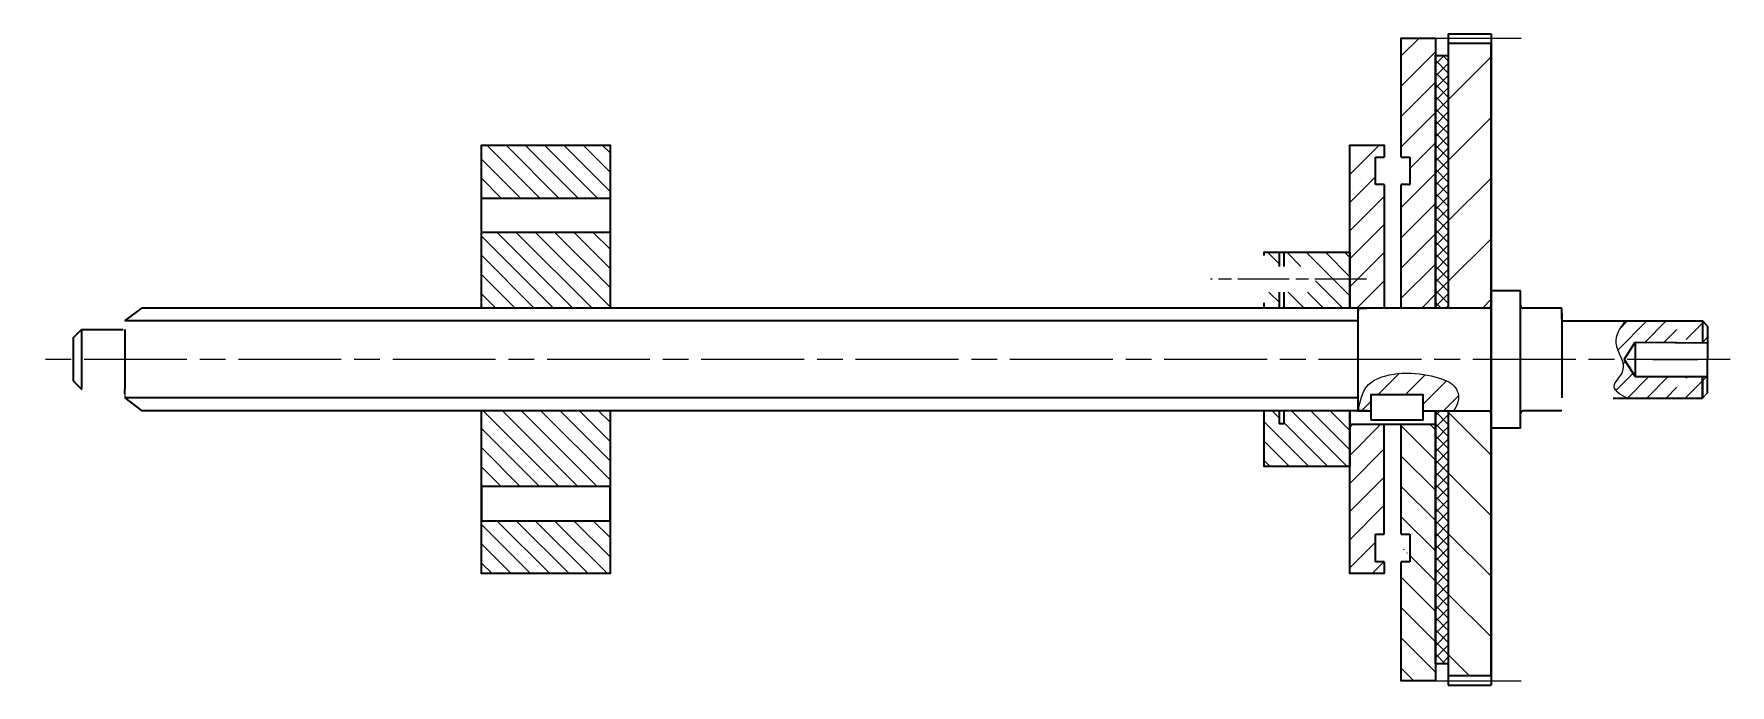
# Model space of a CAD drawing. Header units: millimetres. Extents: x 111 to 309, y 215 to 291.
import ezdxf

# ---------------------------------------------------------------- set-up
doc = ezdxf.new("R2010")
doc.units = ezdxf.units.MM
doc.linetypes.add('AM_ISO08W050', pattern=[18, 12, -1.5, 3, -1.5])
doc.linetypes.add('AM_ISO08W050x2', pattern=[9, 6, -0.75, 1.5, -0.75])
for name, color, linetype, lineweight in [('AM_0', 7, 'Continuous', 35), ('AM_4', 3, 'Continuous', 15), ('AM_7', 4, 'AM_ISO08W050', 15), ('AM_8', 1, 'Continuous', 15), ('основные', 7, 'Continuous', 35), ('тонкие', 2, 'Continuous', 15)]:
    doc.layers.add(name, color=color, linetype=linetype, lineweight=lineweight)
pattern_1 = [(45, (0, 0), (-0.7071068, 0.7071068), []), (135, (0, 0), (-0.7071068, -0.7071068), [])]

# ---------------------------------------------------------------- blocks, each defined once
blk = doc.blocks.new('*U5')
at = {"color": 0}
for p, q in [((296.09, 254.19), (299.5, 257.59)), ((296.34, 256.68), (297.25, 257.59)), ((299.25, 255.09), (301.74, 257.59)), ((304.31, 255.66), (305.98, 257.34)), ((301.48, 255.08), (302.74, 256.34)), ((305.93, 255.05), (305.98, 255.09)), ((296.71, 252.56), (296.71, 252.56))]:
    blk.add_line(p, q, dxfattribs=at)
for p, q in [((302.74, 256.34), (302.99, 256.59)), ((304.06, 255.42), (304.31, 255.66))]:
    blk.add_line(p, q)
blk = doc.blocks.new('*U9')
at = {"color": 0}
for p, q in [((305.98, 257.34), (306.11, 257.46)), ((305.98, 255.09), (306.58, 255.69)), ((295.86, 249.47), (297.89, 251.49)), ((296.71, 252.56), (297, 252.85)), ((297.24, 248.59), (299.74, 251.1)), ((299.48, 248.59), (301.98, 251.09)), ((301.73, 248.59), (302.99, 249.85)), ((304.06, 250.93), (304.22, 251.09)), ((304.06, 248.68), (305.98, 250.6)), ((305.98, 250.6), (306.46, 251.08))]:
    blk.add_line(p, q, dxfattribs=at)

msp = doc.modelspace()

# ---------------------------------------------------------------- hatches: boundary and pattern name
at = {"layer": 'AM_8'}
h = msp.add_hatch(dxfattribs=at)
h.set_pattern_fill('_U', color=256, scale=2.5, angle=45, style=0, pattern_type=0)
h.set_pattern_definition([(45, (0, 0), (-1.767767, 1.767767), [])])
edge = h.paths.add_edge_path()
edge.add_line((270.84, 290.6), (270.84, 276.7))
edge.add_line((270.84, 276.7), (271.84, 276.7))
edge.add_line((271.84, 276.7), (271.84, 274.62))
edge.add_line((271.84, 274.62), (271.84, 274.62))
edge.add_line((271.84, 274.62), (271.84, 273.54))
edge.add_arc((271.73, 273.65), 0.15, 311.9095, 311.9134, ccw=False)
edge.add_line((271.84, 273.54), (271.84, 273.5))
edge.add_line((271.84, 273.5), (271.84, 273.5))
edge.add_line((271.84, 273.5), (270.84, 273.5))
edge.add_line((270.84, 273.5), (270.84, 270.24))
edge.add_arc((270.89, 270.1), 0.15, 109.4447, 109.7458, ccw=False)
edge.add_line((270.84, 270.24), (270.84, 268.64))
edge.add_line((270.84, 268.64), (270.84, 259.09))
edge.add_line((270.84, 259.09), (274.84, 259.09))
edge.add_line((274.84, 259.09), (274.84, 290.6))
edge.add_line((274.84, 290.6), (270.84, 290.6))
h = msp.add_hatch(dxfattribs=at)
h.set_pattern_fill('_U', color=256, scale=5, angle=45, style=0, pattern_type=0)
h.set_pattern_definition([(45, (0, 0), (-3.535534, 3.535534), [])])
edge = h.paths.add_edge_path()
edge.add_arc((281.03, 259.39), 0.3, 270, 357.5382)
edge.add_line((281.33, 259.38), (281.33, 289.97))
edge.add_line((281.33, 289.97), (276.33, 289.97))
edge.add_line((276.33, 289.97), (276.33, 259.09))
edge.add_line((276.33, 259.09), (281.03, 259.09))
h = msp.add_hatch(dxfattribs=at)
h.set_pattern_fill('_U', color=256, angle=45, style=0, double=1, pattern_type=0)
h.set_pattern_definition(pattern_1)
h.paths.add_polyline_path([(276.33, 259.09), (276.33, 288.59), (274.84, 288.59), (274.84, 259.09)])
h = msp.add_hatch(dxfattribs=at)
h.set_pattern_fill('ANSI31', color=256, scale=0.5, angle=90, style=0, double=1)
h.paths.add_polyline_path([(178.55, 267.93), (163.55, 267.93), (163.55, 259.09), (178.55, 259.09)])
h.paths.add_polyline_path([(178.55, 278.1), (163.55, 278.1), (163.55, 271.93), (178.55, 271.93)])
h.paths.add_polyline_path([(178.55, 247.1), (163.55, 247.1), (163.55, 238.28), (178.55, 238.28)])
h.paths.add_polyline_path([(178.55, 234.28), (163.55, 234.28), (163.55, 228.1), (178.55, 228.1)])
h = msp.add_hatch(dxfattribs=at)
h.set_pattern_fill('ANSI31', color=256, scale=0.73, style=0, double=1)
edge = h.paths.add_edge_path()
edge.add_line((268.83, 245.49), (264.84, 245.49))
edge.add_line((264.84, 245.49), (264.84, 228.1))
edge.add_line((264.84, 228.1), (268.84, 228.1))
edge.add_line((268.84, 228.1), (268.84, 229.49))
edge.add_arc((268.82, 229.64), 0.15, 183.6338, 274.9263, ccw=False)
edge.add_line((268.67, 229.63), (268.6, 229.65))
edge.add_arc((268.45, 229.64), 0.15, -176.3662, 3.6338, ccw=False)
edge.add_line((268.3, 229.63), (268.24, 229.65))
edge.add_arc((268.09, 229.64), 0.15, -177.0351, 3.6338, ccw=False)
edge.add_line((267.94, 229.63), (267.84, 231.58))
edge.add_line((267.84, 231.58), (267.84, 232.43))
edge.add_line((267.84, 232.43), (267.84, 232.69))
edge.add_line((267.84, 232.69), (268.83, 232.69))
edge.add_line((268.83, 232.69), (268.83, 245.49))
h.paths.add_polyline_path([(268.84, 273.5), (267.84, 273.5), (267.84, 276.7), (268.84, 276.7), (268.84, 278.1), (264.84, 278.1), (264.84, 259.09), (265.83, 259.09), (265.83, 259.09), (266.83, 259.09), (268.84, 259.09)])
h = msp.add_hatch(dxfattribs=at)
h.set_pattern_fill('ANSI31', color=256, scale=0.5, angle=90, style=0, double=1)
h.paths.add_polyline_path([(264.84, 262.46), (260.84, 262.46), (260.84, 261.26), (260.53, 260.96), (257.14, 260.96), (257.14, 259.09), (264.84, 259.09)])
h.paths.add_polyline_path([(264.84, 265.6), (257.14, 265.6), (257.14, 263.96), (260.53, 263.96), (260.84, 263.65), (260.84, 262.46), (264.84, 262.46)])
h.paths.add_polyline_path([(264.84, 247.09), (257.14, 247.09), (257.14, 245.6), (256.64, 245.6), (256.64, 247.09), (254.84, 247.09), (254.84, 240.6), (264.84, 240.6)])
h.paths.add_polyline_path([(256.64, 265.6), (254.84, 265.6), (254.84, 265.21), (254.84, 263.96), (255.78, 263.96), (256.09, 263.96), (256.64, 263.96)])
h.paths.add_polyline_path([(256.64, 260.96), (256.09, 260.96), (255.78, 260.96), (254.84, 260.96), (254.84, 259.71), (254.84, 259.09), (256.64, 259.09)])
h = msp.add_hatch(dxfattribs=at)
h.set_pattern_fill('ANSI31', color=256, scale=0.71, style=0, double=1)
h.paths.add_polyline_path([(277.13, 249.84), (276.98, 250.02), (276.81, 250.19), (276.61, 250.34), (276.39, 250.47), (276.13, 250.6), (275.85, 250.72), (275.53, 250.84), (275.17, 250.95), (274.78, 251.06), (274.35, 251.17), (273.91, 251.26), (273.44, 251.35), (272.96, 251.41), (272.47, 251.47), (271.97, 251.5), (271.46, 251.51), (270.96, 251.49), (270.46, 251.45), (269.97, 251.39), (269.49, 251.3), (269.03, 251.19), (268.58, 251.06), (268.16, 250.89), (267.76, 250.7), (267.39, 250.46), (267.04, 250.16), (266.73, 249.79), (266.45, 249.31), (266.2, 248.71), (266, 247.98), (265.83, 247.11), (265.83, 247.09), (267.35, 247.09), (267.35, 249.02), (273.35, 249.02), (273.35, 247.09), (276.94, 247.09), (277.2, 247.51), (277.38, 247.89), (277.49, 248.25), (277.54, 248.58), (277.53, 248.88), (277.47, 249.16), (277.38, 249.41), (277.27, 249.64)])
h = msp.add_hatch(dxfattribs=at)
h.set_pattern_fill('_U', color=256, scale=5, angle=135, style=0, pattern_type=0)
h.set_pattern_definition([(135, (0, 0), (-3.535534, -3.535534), [])])
edge = h.paths.add_edge_path()
edge.add_arc((281.03, 246.79), 0.3, 0, 89.9943)
edge.add_line((281.03, 247.09), (276.33, 247.09))
edge.add_line((276.33, 247.09), (276.33, 216.22))
edge.add_line((276.33, 216.22), (281.33, 216.22))
edge.add_line((281.33, 216.22), (281.33, 253.09))
edge.add_line((281.33, 253.09), (281.33, 246.79))
h = msp.add_hatch(dxfattribs=at)
h.set_pattern_fill('_U', color=256, scale=2.5, angle=135, style=0, pattern_type=0)
h.set_pattern_definition([(135, (0, 0), (-1.767767, -1.767767), [])])
edge = h.paths.add_edge_path()
edge.add_line((270.84, 215.6), (274.84, 215.6))
edge.add_line((274.84, 215.6), (274.83, 245.49))
edge.add_line((274.83, 245.49), (270.84, 245.49))
edge.add_line((270.84, 245.49), (270.84, 232.69))
edge.add_line((270.84, 232.69), (270.85, 232.69))
edge.add_line((270.85, 232.69), (271.58, 232.69))
edge.add_line((271.58, 232.69), (271.84, 232.69))
edge.add_line((271.84, 232.69), (271.84, 230.61))
edge.add_line((271.84, 230.61), (271.84, 230.61))
edge.add_line((271.84, 230.61), (271.84, 229.53))
edge.add_arc((271.73, 229.64), 0.15, 182.9649, 311.9134, ccw=False)
edge.add_line((271.59, 229.63), (271.43, 232.53))
edge.add_arc((271.58, 232.54), 0.15, 90, 182.9649, ccw=False)
edge.add_line((271.58, 232.69), (271.22, 232.69))
edge.add_arc((271.22, 232.54), 0.15, 3.6338, 90, ccw=False)
edge.add_line((271.37, 232.55), (271.55, 229.65))
edge.add_arc((271.4, 229.64), 0.15, -176.3662, 3.6338, ccw=False)
edge.add_line((271.25, 229.63), (271.07, 232.53))
edge.add_arc((271.22, 232.54), 0.15, 90, 183.6338, ccw=False)
edge.add_line((271.22, 232.69), (270.85, 232.69))
edge.add_arc((270.85, 232.54), 0.15, 3.6338, 90, ccw=False)
edge.add_line((271, 232.55), (271.18, 229.65))
edge.add_arc((271.03, 229.64), 0.15, -176.3662, 3.6338, ccw=False)
edge.add_line((270.88, 229.63), (270.84, 230.36))
edge.add_line((270.84, 230.36), (270.84, 215.6))
h = msp.add_hatch(dxfattribs=at)
h.set_pattern_fill('_U', color=256, angle=45, style=0, double=1, pattern_type=0)
h.set_pattern_definition(pattern_1)
h.paths.add_polyline_path([(274.84, 247.09), (274.84, 217.59), (276.33, 217.59), (276.33, 247.09)])

# ---------------------------------------------------------------- linework, layer by layer
for p, q in [((121.94, 249.41), (121.94, 248.61)), ((306.58, 249.19), (305.98, 248.59))]:
    msp.add_line(p, q)
at = {"layer": 'AM_0'}
for p, q in [((276.33, 291.09), (281.33, 291.09)), ((276.33, 291.09), (276.33, 259.09)), ((281.33, 291.09), (281.33, 215.09)), ((276.33, 247.09), (276.33, 215.09)), ((276.33, 215.09), (281.33, 215.09))]:
    msp.add_line(p, q, dxfattribs=at)
at = {"layer": 'AM_4'}
msp.add_lwpolyline([(265.83, 247.1), (266, 247.98), (266.2, 248.71), (266.45, 249.31), (266.73, 249.79), (267.04, 250.16), (267.39, 250.46), (267.76, 250.7), (268.16, 250.89), (268.58, 251.06), (269.03, 251.19), (269.49, 251.3), (269.97, 251.39), (270.46, 251.45), (270.96, 251.49), (271.46, 251.51), (271.97, 251.5), (272.47, 251.47), (272.96, 251.41), (273.44, 251.35), (273.91, 251.26), (274.35, 251.17), (274.78, 251.06), (275.17, 250.95), (275.53, 250.84), (275.85, 250.72), (276.13, 250.6), (276.39, 250.47), (276.61, 250.34), (276.81, 250.19), (276.98, 250.02), (277.13, 249.84), (277.27, 249.64), (277.38, 249.41), (277.47, 249.16), (277.53, 248.88), (277.54, 248.58), (277.49, 248.25), (277.38, 247.89), (277.2, 247.51), (276.94, 247.09)], dxfattribs=at)
at = {"layer": 'AM_7'}
for p, q in [((272.83, 290.59), (284.83, 290.59)), ((309.2, 253.1), (111.35, 253.11)), ((272.83, 215.59), (284.83, 215.59))]:
    msp.add_line(p, q, dxfattribs=at)
at = {"layer": 'AM_7', "linetype": 'AM_ISO08W050x2'}
for p, q in [((266.78, 262.46), (248.59, 262.46)), ((300.19, 253.09), (305.4, 253.09))]:
    msp.add_line(p, q, dxfattribs=at)
at = {"layer": 'основные'}
for p, q in [((267.84, 273.5), (267.84, 276.7)), ((267.84, 276.7), (268.84, 276.7)), ((270.84, 276.7), (271.84, 276.7)), ((271.84, 276.7), (271.84, 273.5)), ((268.84, 273.5), (267.84, 273.5)), ((271.84, 273.5), (270.84, 273.5)), ((271.73, 273.5), (271.84, 273.5)), ((284.77, 261.09), (281.33, 261.09)), ((281.33, 261.09), (281.33, 259.39)), ((281.33, 259.39), (281.33, 246.79)), ((284.77, 259.39), (284.77, 261.09)), ((284.77, 246.79), (284.77, 259.39)), ((121.94, 257.59), (123.94, 259.09)), ((265.83, 257.59), (121.94, 257.59)), ((265.83, 259.09), (123.94, 259.09)), ((281.03, 259.09), (265.83, 259.09)), ((265.83, 247.09), (265.83, 259.09)), ((265.83, 259.09), (265.83, 258.68)), ((265.83, 259.09), (266.83, 259.09)), ((289.58, 259.09), (285.07, 259.09)), ((289.58, 257.79), (289.58, 259.09)), ((289.58, 258.44), (289.58, 248.6)), ((289.78, 257.59), (304.08, 257.59)), ((304.08, 257.59), (305.98, 257.59)), ((306.58, 256.99), (305.98, 257.59)), ((305.98, 257.59), (305.98, 255.05)), ((115.91, 255.61), (116.91, 256.61)), ((115.91, 255.61), (115.91, 250.61)), ((116.91, 256.61), (116.91, 249.61)), ((116.91, 256.61), (121.74, 256.61)), ((121.94, 256.61), (121.94, 249.61)), ((306.58, 256.99), (306.58, 253.09)), ((296.83, 253.1), (298.14, 255.1)), ((296.83, 253.1), (298.14, 255.1)), ((298.14, 255.1), (302.74, 255.07)), ((298.14, 255.1), (298.14, 251.1)), ((298.14, 255.1), (298.14, 251.1)), ((302.74, 255.07), (302.99, 255.07)), ((302.99, 255.06), (306.58, 255.04)), ((304.06, 255.06), (304.07, 255.06)), ((296.83, 253.1), (298.14, 251.1)), ((296.83, 253.1), (298.14, 251.1)), ((305.98, 253.1), (305.98, 253.09)), ((306.58, 249.19), (306.58, 253.09)), ((115.91, 250.61), (116.91, 249.61)), ((116.91, 249.61), (116.94, 249.61)), ((121.94, 249.1), (121.94, 249.61)), ((298.14, 251.1), (302.99, 251.09)), ((298.14, 251.1), (302.99, 251.09)), ((302.99, 251.09), (304.06, 251.09)), ((304.06, 251.09), (306.58, 251.09)), ((304.06, 251.09), (306.58, 251.08)), ((305.98, 251.09), (305.98, 248.59)), ((305.98, 248.59), (305.98, 251.09)), ((306.58, 249.19), (306.58, 251.09)), ((265.83, 248.62), (121.94, 248.61)), ((121.94, 248.61), (123.94, 247.1)), ((265.83, 247.51), (265.83, 247.09)), ((295.58, 248.59), (302.99, 248.59)), ((302.99, 248.59), (304.08, 248.59)), ((304.08, 248.59), (305.98, 248.59)), ((265.83, 247.09), (123.94, 247.1)), ((274.84, 245.49), (264.84, 245.49)), ((265.83, 247.09), (267.35, 247.09)), ((266.9, 247.09), (265.83, 247.09)), ((273.35, 247.09), (281.03, 247.09)), ((281.33, 246.79), (281.33, 245.09)), ((284.77, 245.09), (284.77, 246.79)), ((289.58, 247.09), (285.07, 247.09)), ((284.77, 245.09), (281.33, 245.09)), ((267.84, 229.49), (267.84, 232.69)), ((267.84, 232.69), (268.84, 232.69)), ((270.84, 232.69), (271.84, 232.69)), ((271.84, 232.69), (271.84, 229.49)), ((268.84, 229.49), (267.84, 229.49)), ((271.84, 229.49), (270.84, 229.49))]:
    msp.add_line(p, q, dxfattribs=at)
for points in [[(270.84, 276.7), (270.84, 290.6), (274.84, 290.6), (274.84, 259.09)], [(276.33, 247.09), (276.33, 216.22), (281.33, 216.22), (281.33, 289.97), (276.33, 289.97), (276.33, 259.09)], [(274.84, 259.09), (274.84, 288.59), (276.33, 288.59), (276.33, 259.09)], [(163.55, 259.09), (163.55, 278.1), (178.55, 278.1), (178.55, 259.09)], [(264.84, 259.09), (264.84, 278.1), (268.84, 278.1), (268.84, 276.7)], [(268.84, 273.5), (268.84, 259.09)], [(270.84, 259.09), (270.84, 273.5)], [(254.84, 265.21), (254.84, 265.6), (264.84, 265.6), (264.84, 259.09)], [(256.64, 263.96), (256.64, 265.6), (257.14, 265.6), (257.14, 263.96)], [(254.84, 259.09), (254.84, 259.71)], [(256.64, 259.09), (256.64, 260.96)], [(257.14, 260.96), (257.14, 259.09)], [(178.55, 247.1), (178.55, 228.1), (163.55, 228.1), (163.55, 247.1)], [(264.84, 247.09), (264.84, 240.6), (254.84, 240.6), (254.84, 247.09)], [(257.14, 247.09), (257.14, 245.6), (256.64, 245.6), (256.64, 247.09)], [(268.84, 229.49), (268.84, 228.1), (264.84, 228.1), (264.84, 247.09)], [(268.83, 245.49), (268.83, 232.69)], [(274.84, 247.09), (274.84, 215.6), (270.84, 215.6), (270.84, 229.49)], [(270.84, 232.69), (270.84, 245.49)], [(276.33, 247.09), (276.33, 217.59), (274.84, 217.59), (274.84, 247.09)]]:
    msp.add_lwpolyline(points, dxfattribs=at)
for points in [[(163.55, 271.93), (178.55, 271.93), (178.55, 267.93), (163.55, 267.93)], [(267.35, 246.02), (267.35, 249.02), (273.35, 249.02), (273.35, 246.02)], [(163.55, 234.28), (178.55, 234.28), (178.55, 238.28), (163.55, 238.28)]]:
    msp.add_lwpolyline(points, close=True, dxfattribs=at)
for centre, radius, start, end in [((281.03, 259.39), 0.3, 270, 359.9976), ((285.07, 259.39), 0.3, 179.9976, 269.9976), ((289.78, 257.79), 0.2, 253.0866, 269.9976), ((121.74, 256.81), 0.2, 269.9976, 273.8204), ((121.74, 249.41), 0.2, 359.9994, 2.7077), ((281.03, 246.79), 0.3, 359.9943, 89.9943), ((285.07, 246.79), 0.3, 89.9976, 179.9976)]:
    msp.add_arc(centre, radius, start, end, dxfattribs=at)
at = {"layer": 'тонкие'}
msp.add_spline([(296.93, 257.59), (295.87, 255.01), (296.67, 251.76), (295.64, 249.94), (297.24, 248.59)], degree=3, dxfattribs=at)

# ---------------------------------------------------------------- block references
at = {"layer": 'AM_8'}
for name in ['*U9', '*U5']:
    msp.add_blockref(name, (0, 0), dxfattribs=at)

doc.saveas('drawing.dxf')
